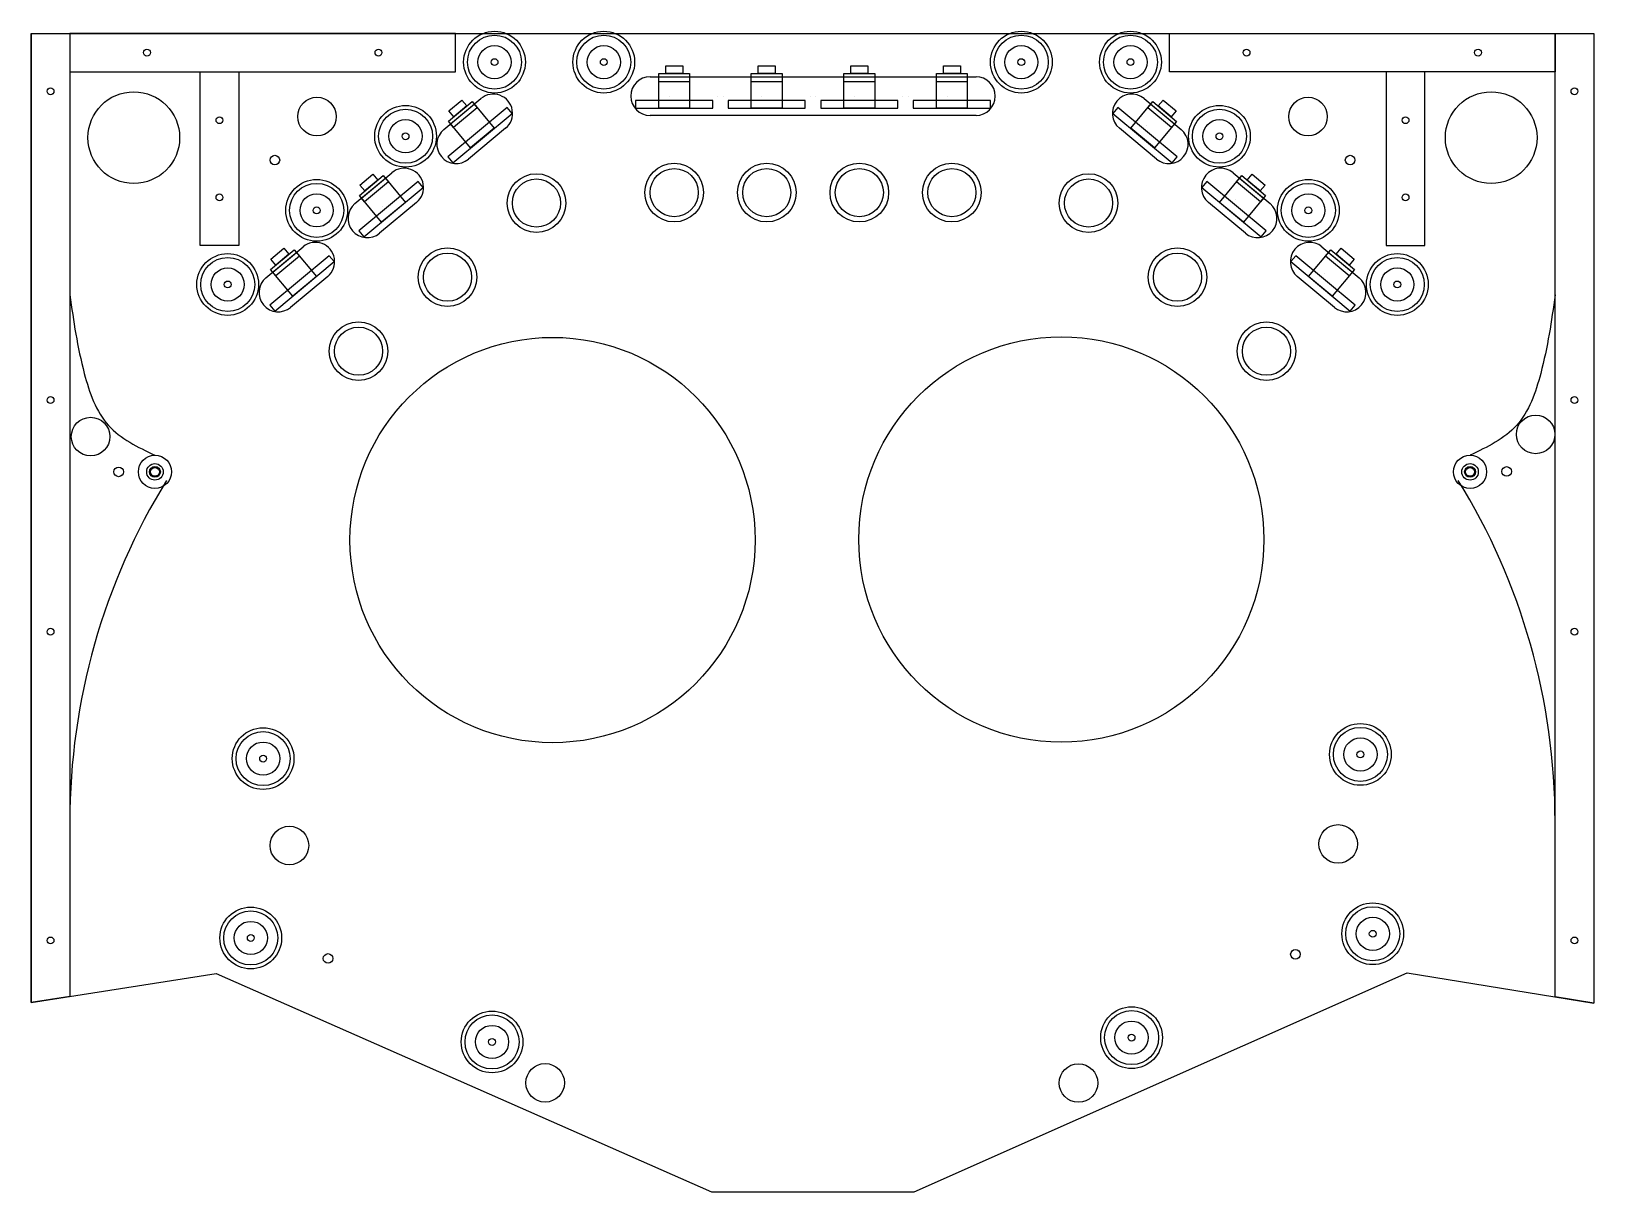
# Model space of a CAD drawing. Extents: x 0 to 20.2, y 28.7 to 43.8.
import ezdxf

# ---------------------------------------------------------------- set-up
doc = ezdxf.new("R2010")
doc.units = 0
doc.header["$MEASUREMENT"] = 0
for name, color, linetype, true_color in [('1_250BIT_500DEP', 5, 'Continuous', 0x0000ff), ('2_250BIT_250DEP', 5, 'Continuous', 0x0000ff), ('3_250BIT_500TAB', 5, 'Continuous', 0x0000ff), ('7_VCARVE_BIT', 5, 'Continuous', 0x0000ff), ('8_250BIT_500OUTLINE', 5, 'Continuous', 0x0000ff), ('DT_COMPONENTS', 4, 'Continuous', 0x00ffff)]:
    doc.layers.add(name, color=color, linetype=linetype, true_color=true_color)

msp = doc.modelspace()

# ---------------------------------------------------------------- linework, layer by layer
at = {"layer": '1_250BIT_500DEP', "linetype": 'Continuous'}
for p, q in [((8.02, 43.187), (12.244, 43.187)), ((5.348, 42.505), (5.828, 42.905)), ((14.422, 42.905), (14.902, 42.505)), ((12.244, 42.687), (8.02, 42.687)), ((6.148, 42.521), (5.667, 42.121)), ((14.583, 42.121), (14.102, 42.521)), ((4.195, 41.545), (4.675, 41.945)), ((15.575, 41.945), (16.055, 41.545)), ((4.995, 41.561), (4.515, 41.161)), ((15.735, 41.161), (15.255, 41.561)), ((3.042, 40.585), (3.522, 40.985)), ((16.728, 40.985), (17.208, 40.585)), ((3.842, 40.601), (3.362, 40.201)), ((16.888, 40.201), (16.408, 40.601))]:
    msp.add_line(p, q, dxfattribs=at)
for centre, radius in [((1.329, 42.399), 0.594), ((18.921, 42.399), 0.594), ((3.703, 42.672), 0.25), ((16.547, 42.672), 0.25), ((8.333, 41.687), 0.312), ((9.532, 41.687), 0.312), ((10.732, 41.687), 0.312), ((11.931, 41.687), 0.312), ((6.547, 41.552), 0.312), ((13.703, 41.552), 0.312), ((5.395, 40.592), 0.312), ((14.855, 40.592), 0.312), ((4.242, 39.633), 0.312), ((16.008, 39.633), 0.312), ((0.769, 38.527), 0.25), ((19.497, 38.555), 0.25), ((3.346, 33.23), 0.25), ((16.937, 33.251), 0.25), ((6.66, 30.156), 0.25), ((13.572, 30.154), 0.25)]:
    msp.add_circle(centre, radius, dxfattribs=at)
for centre, start, end in [((8.02, 42.937), 90, 270), ((12.244, 42.937), 270, 90), ((5.988, 42.713), 309.7828, 129.7828), ((14.262, 42.713), 50.2172, 230.2172), ((5.507, 42.313), 129.7828, 309.7828), ((14.743, 42.313), 230.2172, 50.2172), ((4.835, 41.753), 309.7828, 129.7828), ((15.415, 41.753), 50.2172, 230.2172), ((4.355, 41.353), 129.7828, 309.7828), ((15.895, 41.353), 230.2172, 50.2172), ((3.682, 40.793), 309.7828, 129.7828), ((16.568, 40.793), 50.2172, 230.2172), ((3.202, 40.393), 129.7828, 309.7828), ((17.048, 40.393), 230.2172, 50.2172)]:
    msp.add_arc(centre, 0.25, start, end, dxfattribs=at)
at = {"layer": '2_250BIT_250DEP', "linetype": 'Continuous'}
for centre in [(6.547, 41.552), (8.333, 41.687), (9.532, 41.687), (10.732, 41.687), (11.931, 41.687), (13.703, 41.552), (5.395, 40.592), (14.855, 40.592), (4.242, 39.633), (16.008, 39.633)]:
    msp.add_circle(centre, 0.38, dxfattribs=at)
at = {"layer": '3_250BIT_500TAB', "linetype": 'Continuous'}
for centre in [(6.756, 37.187), (13.35, 37.194)]:
    msp.add_circle(centre, 2.625, dxfattribs=at)
at = {"layer": '7_VCARVE_BIT', "linetype": 'Continuous'}
for centre, radius in [((1.5, 43.5), 0.0445), ((4.5, 43.5), 0.0445), ((15.75, 43.5), 0.0445), ((18.75, 43.5), 0.0445), ((6.004, 43.377), 0.0445), ((7.42, 43.377), 0.0445), ((12.831, 43.377), 0.0445), ((14.246, 43.377), 0.0445), ((0.25, 43), 0.0445), ((20, 43), 0.0445), ((2.439, 42.625), 0.0445), ((17.811, 42.625), 0.0445), ((4.851, 42.417), 0.0445), ((15.399, 42.417), 0.0445), ((3.157, 42.108), 0.0625), ((17.093, 42.108), 0.0625), ((2.439, 41.625), 0.0445), ((17.811, 41.625), 0.0445), ((3.699, 41.457), 0.0445), ((16.551, 41.457), 0.0445), ((2.546, 40.497), 0.0445), ((17.704, 40.497), 0.0445), ((0.25, 39), 0.0445), ((20, 39), 0.0445), ((1.132, 38.07), 0.0625), ((1.603, 38.07), 0.0575), ((18.647, 38.07), 0.0575), ((19.121, 38.075), 0.0625), ((0.25, 36), 0.0445), ((20, 36), 0.0445), ((17.226, 34.41), 0.0445), ((3.005, 34.356), 0.0445), ((0.25, 32), 0.0445), ((2.845, 32.033), 0.0445), ((17.386, 32.087), 0.0445), ((20, 32), 0.0445), ((3.847, 31.767), 0.0625), ((16.384, 31.821), 0.0625), ((14.26, 30.742), 0.0445), ((5.972, 30.686), 0.0445)]:
    msp.add_circle(centre, radius, dxfattribs=at)
at = {"layer": '8_250BIT_500OUTLINE', "linetype": 'Continuous'}
for p, q in [((0, 43.75), (20.25, 43.75)), ((0, 43.75), (0, 31.198)), ((20.25, 43.75), (20.25, 31.187)), ((0, 31.198), (2.395, 31.572)), ((2.395, 31.572), (8.814, 28.746)), ((11.444, 28.746), (17.832, 31.583)), ((17.832, 31.583), (20.25, 31.187)), ((8.814, 28.746), (11.444, 28.746))]:
    msp.add_line(p, q, dxfattribs=at)
at = {"layer": 'DT_COMPONENTS', "linetype": 'Continuous'}
for p, q in [((0, 43.75), (0.5, 43.75)), ((0, 31.198), (0, 43.75)), ((0.5, 43.75), (0.5, 43.25)), ((0.5, 43.75), (0.5, 31.276)), ((5.5, 43.75), (0.5, 43.75)), ((5.5, 43.25), (5.5, 43.75)), ((14.75, 43.75), (19.75, 43.75)), ((14.75, 43.25), (14.75, 43.75)), ((19.75, 43.75), (19.75, 43.25)), ((19.75, 43.75), (20.25, 43.75)), ((19.75, 31.269), (19.75, 43.75)), ((20.25, 43.75), (20.25, 31.187)), ((0.5, 43.25), (5.5, 43.25)), ((2.189, 41), (2.189, 43.25)), ((2.189, 43.25), (2.689, 43.25)), ((2.689, 43.25), (2.689, 41)), ((8.133, 42.781), (8.133, 43.231)), ((8.133, 43.231), (8.533, 43.231)), ((8.133, 43.124), (8.133, 43.187)), ((8.133, 43.187), (8.533, 43.187)), ((8.223, 43.231), (8.223, 43.331)), ((8.223, 43.331), (8.443, 43.331)), ((8.443, 43.231), (8.223, 43.231)), ((8.443, 43.331), (8.443, 43.231)), ((8.533, 43.231), (8.533, 42.781)), ((8.533, 43.187), (8.533, 43.124)), ((9.332, 42.781), (9.332, 43.231)), ((9.332, 43.231), (9.732, 43.231)), ((9.332, 43.124), (9.332, 43.187)), ((9.332, 43.187), (9.732, 43.187)), ((9.422, 43.231), (9.422, 43.331)), ((9.422, 43.331), (9.642, 43.331)), ((9.642, 43.231), (9.422, 43.231)), ((9.642, 43.331), (9.642, 43.231)), ((9.732, 43.231), (9.732, 42.781)), ((9.732, 43.187), (9.732, 43.124)), ((10.532, 42.781), (10.532, 43.231)), ((10.532, 43.231), (10.932, 43.231)), ((10.532, 43.124), (10.532, 43.187)), ((10.532, 43.187), (10.932, 43.187)), ((10.622, 43.231), (10.622, 43.331)), ((10.622, 43.331), (10.842, 43.331)), ((10.842, 43.231), (10.622, 43.231)), ((10.842, 43.331), (10.842, 43.231)), ((10.932, 43.231), (10.932, 42.781)), ((10.932, 43.187), (10.932, 43.124)), ((11.731, 42.781), (11.731, 43.231)), ((11.731, 43.231), (12.131, 43.231)), ((11.731, 43.124), (11.731, 43.187)), ((11.731, 43.187), (12.131, 43.187)), ((11.821, 43.231), (11.821, 43.331)), ((11.821, 43.331), (12.041, 43.331)), ((12.041, 43.231), (11.821, 43.231)), ((12.041, 43.331), (12.041, 43.231)), ((12.131, 43.231), (12.131, 42.781)), ((12.131, 43.187), (12.131, 43.124)), ((19.75, 43.25), (14.75, 43.25)), ((18.061, 43.25), (17.561, 43.25)), ((17.561, 43.25), (17.561, 41)), ((18.061, 41), (18.061, 43.25)), ((7.77, 42.937), (7.77, 42.937)), ((8.533, 43.124), (8.133, 43.124)), ((8.27, 42.937), (8.27, 42.937)), ((8.895, 42.937), (8.895, 42.937)), ((8.895, 42.937), (8.895, 42.937)), ((8.97, 42.937), (8.97, 42.937)), ((9.732, 43.124), (9.332, 43.124)), ((9.47, 42.937), (9.47, 42.937)), ((10.095, 42.937), (10.095, 42.937)), ((10.095, 42.937), (10.095, 42.937)), ((10.169, 42.937), (10.169, 42.937)), ((10.932, 43.124), (10.532, 43.124)), ((10.669, 42.937), (10.669, 42.937)), ((11.294, 42.937), (11.294, 42.937)), ((11.294, 42.937), (11.294, 42.937)), ((11.369, 42.937), (11.369, 42.937)), ((12.131, 43.124), (11.731, 43.124)), ((11.869, 42.937), (11.869, 42.937)), ((12.494, 42.937), (12.494, 42.937)), ((12.494, 42.937), (12.494, 42.937)), ((6.168, 42.79), (5.399, 42.15)), ((5.406, 42.611), (5.713, 42.867)), ((5.411, 42.745), (5.58, 42.886)), ((5.475, 42.668), (5.411, 42.745)), ((5.434, 42.577), (5.741, 42.833)), ((5.781, 42.785), (5.474, 42.529)), ((5.644, 42.809), (5.475, 42.668)), ((5.58, 42.886), (5.644, 42.809)), ((5.713, 42.867), (6.001, 42.521)), ((5.741, 42.833), (5.781, 42.785)), ((6.232, 42.713), (6.168, 42.79)), ((6.18, 42.873), (6.18, 42.873)), ((6.18, 42.873), (6.18, 42.873)), ((7.833, 42.881), (7.833, 42.781)), ((8.833, 42.881), (7.833, 42.881)), ((7.833, 42.781), (8.833, 42.781)), ((8.533, 42.781), (8.133, 42.781)), ((8.833, 42.781), (8.833, 42.881)), ((9.032, 42.881), (9.032, 42.781)), ((10.032, 42.881), (9.032, 42.881)), ((9.032, 42.781), (10.032, 42.781)), ((9.732, 42.781), (9.332, 42.781)), ((10.032, 42.781), (10.032, 42.881)), ((10.232, 42.881), (10.232, 42.781)), ((11.232, 42.881), (10.232, 42.881)), ((10.232, 42.781), (11.232, 42.781)), ((10.932, 42.781), (10.532, 42.781)), ((11.232, 42.781), (11.232, 42.881)), ((11.431, 42.881), (11.431, 42.781)), ((12.431, 42.881), (11.431, 42.881)), ((11.431, 42.781), (12.431, 42.781)), ((12.131, 42.781), (11.731, 42.781)), ((12.431, 42.781), (12.431, 42.881)), ((14.082, 42.789), (14.018, 42.713)), ((14.07, 42.873), (14.07, 42.873)), ((14.851, 42.15), (14.082, 42.789)), ((14.249, 42.521), (14.537, 42.866)), ((14.469, 42.785), (14.509, 42.833)), ((14.776, 42.529), (14.469, 42.785)), ((14.509, 42.833), (14.816, 42.577)), ((14.537, 42.866), (14.844, 42.61)), ((14.606, 42.809), (14.67, 42.886)), ((14.775, 42.668), (14.606, 42.809)), ((14.67, 42.886), (14.839, 42.745)), ((14.839, 42.745), (14.775, 42.668)), ((5.694, 42.265), (5.406, 42.611)), ((5.474, 42.529), (5.434, 42.577)), ((5.463, 42.073), (6.232, 42.713)), ((14.018, 42.713), (14.787, 42.073)), ((14.454, 42.553), (14.454, 42.553)), ((14.844, 42.61), (14.556, 42.265)), ((14.816, 42.577), (14.776, 42.529)), ((6.001, 42.521), (5.694, 42.265)), ((5.7, 42.473), (5.7, 42.473)), ((14.556, 42.265), (14.249, 42.521)), ((5.315, 42.153), (5.315, 42.153)), ((5.399, 42.15), (5.463, 42.073)), ((14.787, 42.073), (14.851, 42.15)), ((14.935, 42.153), (14.935, 42.153)), ((14.935, 42.153), (14.935, 42.153)), ((4.258, 41.785), (4.428, 41.926)), ((4.428, 41.926), (4.492, 41.849)), ((15.759, 41.849), (15.823, 41.926)), ((15.823, 41.926), (15.992, 41.785)), ((5.015, 41.83), (4.247, 41.19)), ((4.253, 41.651), (4.561, 41.907)), ((4.322, 41.708), (4.258, 41.785)), ((4.281, 41.617), (4.589, 41.873)), ((4.311, 41.113), (5.079, 41.753)), ((4.629, 41.825), (4.321, 41.569)), ((4.492, 41.849), (4.322, 41.708)), ((4.561, 41.907), (4.849, 41.561)), ((4.589, 41.873), (4.629, 41.825)), ((5.079, 41.753), (5.015, 41.83)), ((5.027, 41.913), (5.027, 41.913)), ((5.027, 41.913), (5.027, 41.913)), ((15.235, 41.83), (15.171, 41.753)), ((15.171, 41.753), (15.939, 41.113)), ((15.223, 41.913), (15.223, 41.913)), ((16.003, 41.19), (15.235, 41.83)), ((15.401, 41.561), (15.689, 41.907)), ((15.621, 41.825), (15.661, 41.873)), ((15.929, 41.569), (15.621, 41.825)), ((15.661, 41.873), (15.969, 41.617)), ((15.689, 41.907), (15.997, 41.651)), ((15.928, 41.708), (15.759, 41.849)), ((15.992, 41.785), (15.928, 41.708)), ((4.541, 41.305), (4.253, 41.651)), ((4.321, 41.569), (4.281, 41.617)), ((4.849, 41.561), (4.541, 41.305)), ((4.547, 41.513), (4.547, 41.513)), ((15.709, 41.305), (15.401, 41.561)), ((15.607, 41.593), (15.607, 41.593)), ((15.997, 41.651), (15.709, 41.305)), ((15.969, 41.617), (15.929, 41.569)), ((4.163, 41.193), (4.163, 41.193)), ((4.247, 41.19), (4.311, 41.113)), ((15.939, 41.113), (16.003, 41.19)), ((16.087, 41.193), (16.087, 41.193)), ((16.087, 41.193), (16.087, 41.193)), ((2.689, 41), (2.189, 41)), ((3.101, 40.691), (3.408, 40.947)), ((3.106, 40.825), (3.275, 40.966)), ((3.129, 40.657), (3.436, 40.913)), ((3.275, 40.966), (3.339, 40.889)), ((3.408, 40.947), (3.696, 40.601)), ((3.436, 40.913), (3.476, 40.865)), ((3.875, 40.953), (3.875, 40.953)), ((3.875, 40.953), (3.875, 40.953)), ((16.376, 40.953), (16.376, 40.953)), ((16.554, 40.601), (16.842, 40.947)), ((16.774, 40.865), (16.814, 40.913)), ((16.814, 40.913), (17.122, 40.657)), ((16.842, 40.947), (17.149, 40.691)), ((16.911, 40.889), (16.975, 40.966)), ((16.975, 40.966), (17.144, 40.825)), ((17.561, 41), (18.061, 41)), ((3.862, 40.87), (3.094, 40.23)), ((3.17, 40.749), (3.106, 40.825)), ((3.158, 40.153), (3.926, 40.793)), ((3.476, 40.865), (3.169, 40.609)), ((3.339, 40.889), (3.17, 40.749)), ((3.926, 40.793), (3.862, 40.87)), ((16.388, 40.87), (16.324, 40.793)), ((16.324, 40.793), (17.092, 40.153)), ((17.156, 40.23), (16.388, 40.87)), ((17.082, 40.609), (16.774, 40.865)), ((17.08, 40.748), (16.911, 40.889)), ((17.144, 40.825), (17.08, 40.748)), ((3.389, 40.345), (3.101, 40.691)), ((3.169, 40.609), (3.129, 40.657)), ((3.696, 40.601), (3.389, 40.345)), ((3.394, 40.553), (3.394, 40.553)), ((16.862, 40.345), (16.554, 40.601)), ((16.76, 40.633), (16.76, 40.633)), ((17.149, 40.691), (16.862, 40.345)), ((17.122, 40.657), (17.082, 40.609)), ((3.01, 40.233), (3.01, 40.233)), ((3.094, 40.23), (3.158, 40.153)), ((17.092, 40.153), (17.156, 40.23)), ((17.24, 40.233), (17.24, 40.233)), ((17.24, 40.233), (17.24, 40.233)), ((0.5, 31.276), (0, 31.198)), ((20.25, 31.187), (19.75, 31.269))]:
    msp.add_line(p, q, dxfattribs=at)
for centre, radius in [((6.004, 43.377), 0.4), ((7.42, 43.377), 0.4), ((12.831, 43.377), 0.4), ((14.246, 43.377), 0.4), ((6.004, 43.377), 0.35), ((6.004, 43.377), 0.215), ((7.42, 43.377), 0.35), ((7.42, 43.377), 0.215), ((12.831, 43.377), 0.35), ((12.831, 43.377), 0.215), ((14.246, 43.377), 0.35), ((14.246, 43.377), 0.215), ((4.851, 42.417), 0.4), ((4.851, 42.417), 0.35), ((15.399, 42.417), 0.4), ((15.399, 42.417), 0.35), ((4.851, 42.417), 0.215), ((15.399, 42.417), 0.215), ((3.699, 41.457), 0.4), ((3.699, 41.457), 0.35), ((16.551, 41.457), 0.4), ((16.551, 41.457), 0.35), ((3.699, 41.457), 0.215), ((16.551, 41.457), 0.215), ((2.546, 40.497), 0.4), ((2.546, 40.497), 0.35), ((2.546, 40.497), 0.215), ((17.704, 40.497), 0.4), ((17.704, 40.497), 0.35), ((17.704, 40.497), 0.215), ((1.603, 38.07), 0.215), ((18.647, 38.07), 0.215), ((1.603, 38.07), 0.107), ((1.603, 38.07), 0.07), ((18.647, 38.07), 0.107), ((18.647, 38.07), 0.07), ((3.005, 34.356), 0.4), ((3.005, 34.356), 0.35), ((17.226, 34.41), 0.4), ((17.226, 34.41), 0.35), ((3.005, 34.356), 0.215), ((17.226, 34.41), 0.215), ((2.845, 32.033), 0.4), ((17.386, 32.087), 0.4), ((17.386, 32.087), 0.35), ((2.845, 32.033), 0.35), ((2.845, 32.033), 0.215), ((17.386, 32.087), 0.215), ((5.972, 30.686), 0.4), ((5.972, 30.686), 0.35), ((14.26, 30.742), 0.4), ((14.26, 30.742), 0.35), ((5.972, 30.686), 0.215), ((14.26, 30.742), 0.215)]:
    msp.add_circle(centre, radius, dxfattribs=at)
for centre, start, end in [((8.913, 33.54), 148.307, 179.9978), ((11.336, 33.54), 0.0006, 31.6914)]:
    msp.add_arc(centre, 8.413, start, end, dxfattribs=at)
for points in [[(0.5, 40.361), (0.548, 40.024), (0.632, 39.445), (0.923, 38.609), (1.379, 38.392), (1.603, 38.285)], [(19.75, 40.361), (19.702, 40.024), (19.618, 39.445), (19.327, 38.609), (18.871, 38.392), (18.647, 38.285)]]:
    msp.add_open_spline(points, degree=3, knots=[0, 0, 0, 0, 1.034227, 1.776262, 2.492025, 2.492025, 2.492025, 2.492025], dxfattribs=at)

doc.saveas('drawing.dxf')
